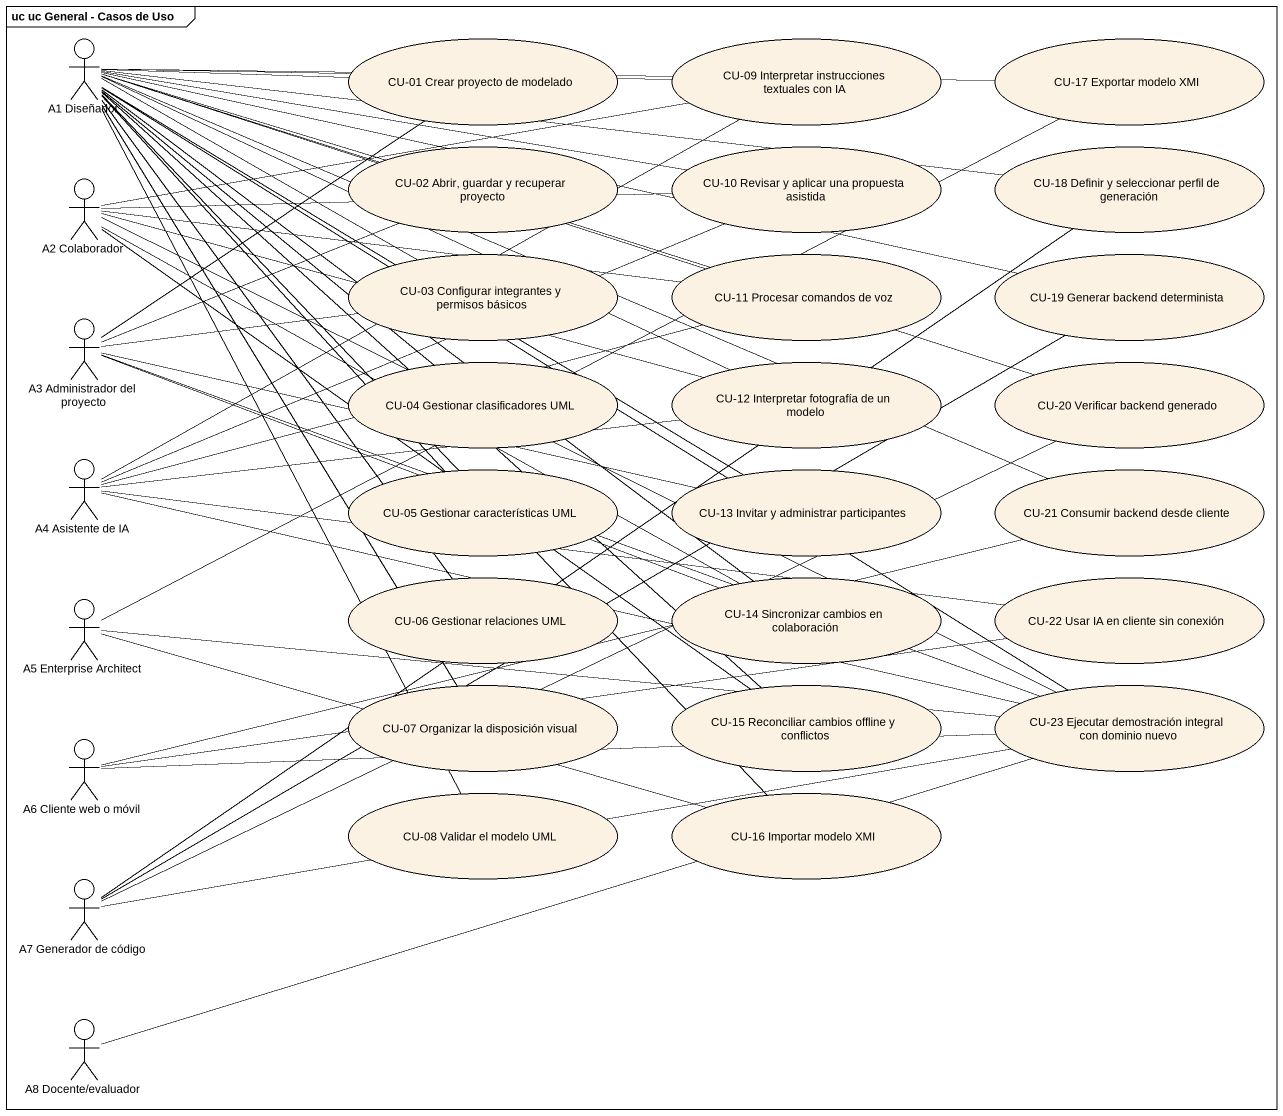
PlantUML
@startuml
mainframe uc uc General - Casos de Uso
actor "A1 Diseñador" as A1_Diseñador
usecase "CU-01 Crear proyecto de modelado" as CU_01_Crear_proyecto_de
usecase "CU-09 Interpretar instrucciones textuales con IA" as CU_09_Interpretar
usecase "CU-17 Exportar modelo XMI" as CU_17_Exportar_modelo_XMI
usecase "CU-02 Abrir, guardar y recuperar proyecto" as CU_02_Abrir_guardar_y
usecase "CU-10 Revisar y aplicar una propuesta asistida" as CU_10_Revisar_y_aplicar_una
usecase "CU-18 Definir y seleccionar perfil de generación" as CU_18_Definir_y_seleccionar
actor "A2 Colaborador" as A2_Colaborador
usecase "CU-03 Configurar integrantes y permisos básicos" as CU_03_Configurar
usecase "CU-11 Procesar comandos de voz" as CU_11_Procesar_comandos_de
usecase "CU-19 Generar backend determinista" as CU_19_Generar_backend
actor "A3 Administrador del proyecto" as A3_Administrador_del
usecase "CU-04 Gestionar clasificadores UML" as CU_04_Gestionar
usecase "CU-12 Interpretar fotografía de un modelo" as CU_12_Interpretar
usecase "CU-20 Verificar backend generado" as CU_20_Verificar_backend
actor "A4 Asistente de IA" as A4_Asistente_de_IA
usecase "CU-05 Gestionar características UML" as CU_05_Gestionar
usecase "CU-13 Invitar y administrar participantes" as CU_13_Invitar_y_administrar
usecase "CU-21 Consumir backend desde cliente" as CU_21_Consumir_backend
actor "A5 Enterprise Architect" as A5_Enterprise_Architect
usecase "CU-06 Gestionar relaciones UML" as CU_06_Gestionar_relaciones
usecase "CU-14 Sincronizar cambios en colaboración" as CU_14_Sincronizar_cambios
usecase "CU-22 Usar IA en cliente sin conexión" as CU_22_Usar_IA_en_cliente
usecase "CU-07 Organizar la disposición visual" as CU_07_Organizar_la
usecase "CU-15 Reconciliar cambios offline y conflictos" as CU_15_Reconciliar_cambios
usecase "CU-23 Ejecutar demostración integral con dominio nuevo" as CU_23_Ejecutar_demostración
actor "A6 Cliente web o móvil" as A6_Cliente_web_o_móvil
usecase "CU-08 Validar el modelo UML" as CU_08_Validar_el_modelo_UML
usecase "CU-16 Importar modelo XMI" as CU_16_Importar_modelo_XMI
actor "A7 Generador de código" as A7_Generador_de_código
actor "A8 Docente/evaluador" as A8_Docente_evaluador
A1_Diseñador -right- CU_01_Crear_proyecto_de
A1_Diseñador -right- CU_09_Interpretar
A1_Diseñador -right- CU_17_Exportar_modelo_XMI
A1_Diseñador -right- CU_02_Abrir_guardar_y
A1_Diseñador -right- CU_10_Revisar_y_aplicar_una
A1_Diseñador -right- CU_18_Definir_y_seleccionar
A1_Diseñador -right- CU_03_Configurar
A1_Diseñador -right- CU_11_Procesar_comandos_de
A1_Diseñador -right- CU_19_Generar_backend
A1_Diseñador -- CU_04_Gestionar
A1_Diseñador -right- CU_12_Interpretar
A1_Diseñador -right- CU_20_Verificar_backend
A1_Diseñador -- CU_05_Gestionar
A1_Diseñador -right- CU_13_Invitar_y_administrar
A1_Diseñador -right- CU_21_Consumir_backend
A1_Diseñador -- CU_06_Gestionar_relaciones
A1_Diseñador -- CU_14_Sincronizar_cambios
A1_Diseñador -- CU_07_Organizar_la
A1_Diseñador -- CU_15_Reconciliar_cambios
A1_Diseñador -- CU_23_Ejecutar_demostración
A1_Diseñador -- CU_08_Validar_el_modelo_UML
A1_Diseñador -- CU_16_Importar_modelo_XMI
A2_Colaborador -right- CU_09_Interpretar
A2_Colaborador -right- CU_10_Revisar_y_aplicar_una
A2_Colaborador -right- CU_11_Procesar_comandos_de
A2_Colaborador -right- CU_12_Interpretar
A2_Colaborador -right- CU_14_Sincronizar_cambios
A2_Colaborador -- CU_15_Reconciliar_cambios
A2_Colaborador -right- CU_23_Ejecutar_demostración
A3_Administrador_del -up- CU_01_Crear_proyecto_de
A3_Administrador_del -right- CU_02_Abrir_guardar_y
A3_Administrador_del -right- CU_03_Configurar
A3_Administrador_del -right- CU_13_Invitar_y_administrar
A3_Administrador_del -right- CU_14_Sincronizar_cambios
A3_Administrador_del -right- CU_23_Ejecutar_demostración
A4_Asistente_de_IA -up- CU_09_Interpretar
A4_Asistente_de_IA -right- CU_10_Revisar_y_aplicar_una
A4_Asistente_de_IA -right- CU_11_Procesar_comandos_de
A4_Asistente_de_IA -right- CU_12_Interpretar
A4_Asistente_de_IA -right- CU_22_Usar_IA_en_cliente
A4_Asistente_de_IA -right- CU_23_Ejecutar_demostración
A5_Enterprise_Architect -right- CU_17_Exportar_modelo_XMI
A5_Enterprise_Architect -right- CU_23_Ejecutar_demostración
A5_Enterprise_Architect -right- CU_16_Importar_modelo_XMI
A6_Cliente_web_o_móvil -right- CU_21_Consumir_backend
A6_Cliente_web_o_móvil -right- CU_22_Usar_IA_en_cliente
A6_Cliente_web_o_móvil -right- CU_23_Ejecutar_demostración
A7_Generador_de_código -up- CU_18_Definir_y_seleccionar
A7_Generador_de_código -up- CU_19_Generar_backend
A7_Generador_de_código -right- CU_20_Verificar_backend
A7_Generador_de_código -right- CU_23_Ejecutar_demostración
A8_Docente_evaluador -right- CU_23_Ejecutar_demostración
@enduml
